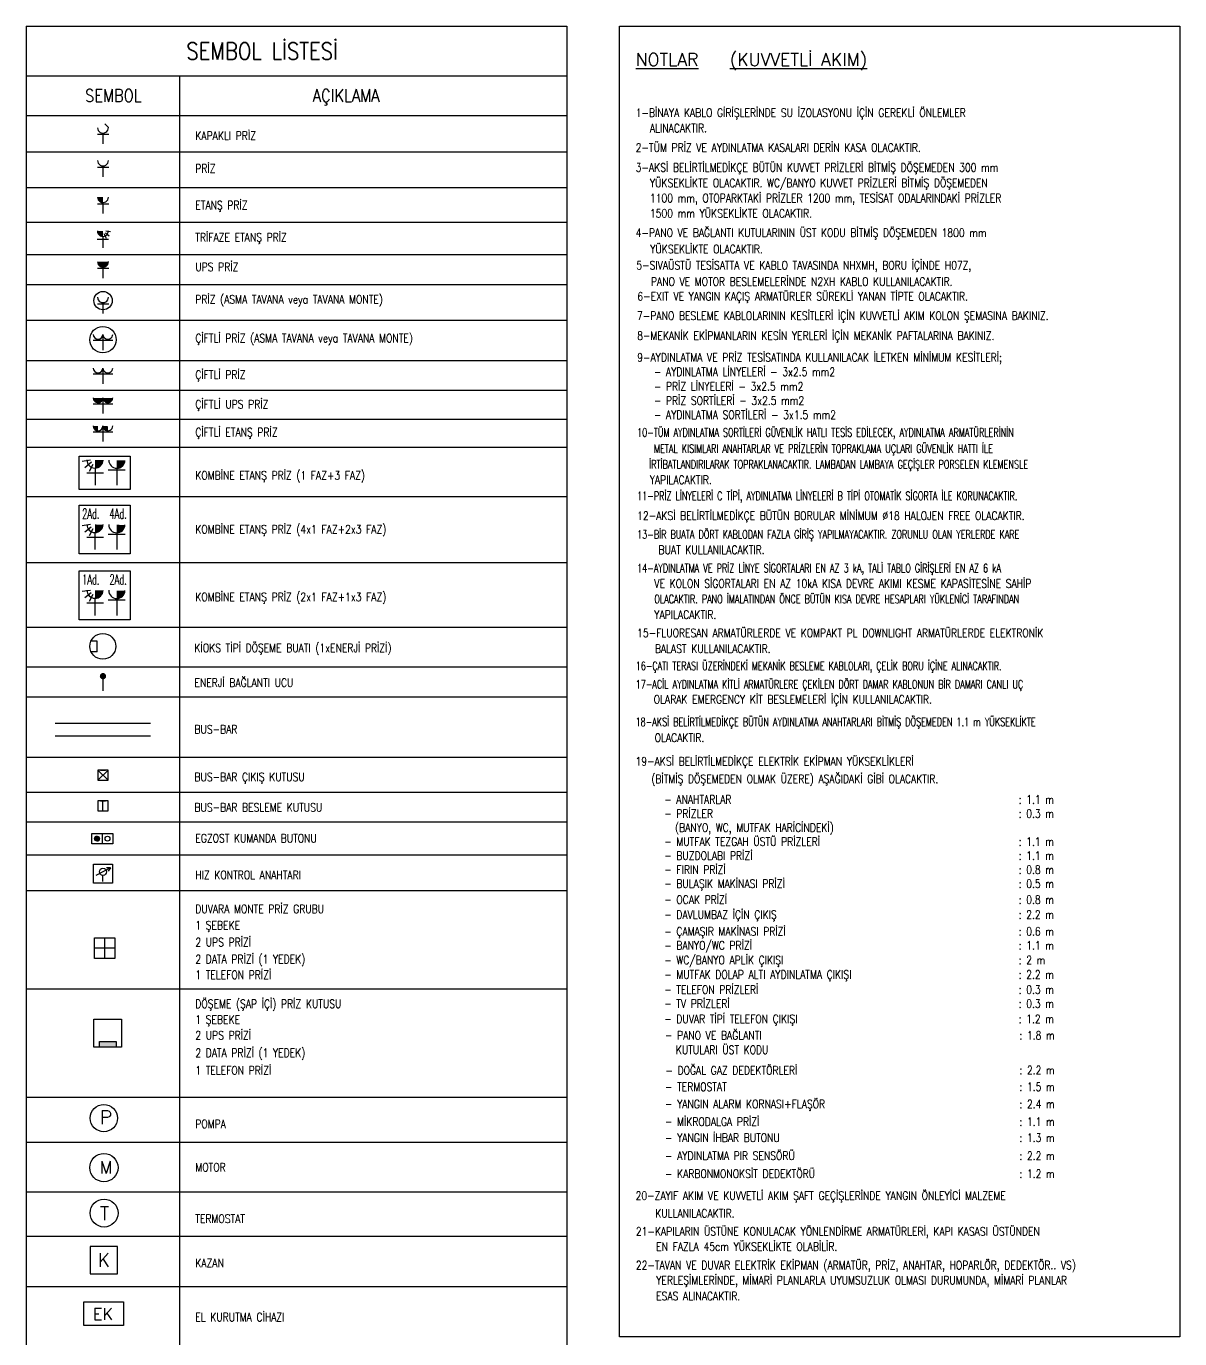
# Model space of a CAD drawing. Extents: x -1439 to 23780, y -1362 to 4476.
# Drawn here: x -1439 to -68, y 2535 to 4093 of the extents above; entities that cross this region are included whole.
import ezdxf
from ezdxf.enums import TextEntityAlignment as Align

# ---------------------------------------------------------------- set-up
doc = ezdxf.new("R2010")
doc.units = 0
doc.header["$MEASUREMENT"] = 0
for name, color, linetype, lineweight in [('E-BUSBAR', 7, 'Continuous', 30), ('E-DATA BAGLATI UCU', 7, 'Continuous', 30), ('E-DUVARA MONTE PRİZ KUTUSU', 7, 'Continuous', 30), ('E-DÖŞEME (ŞAP İÇİ) PRİZ KUTUSU', 7, 'Continuous', 30), ('E-EL KURUTMA CİHAZI', 7, 'Continuous', 30), ('E-ETANŞ PRİZ', 7, 'Continuous', 30), ('E-KABLO', 7, 'Continuous', 30), ('E-KAPAKLI PRİZ', 7, 'Continuous', 30), ('E-KAZAN', 7, 'Continuous', 30), ('E-KOMBİNE ETANŞ PRİZ (1 FAZ+3 FAZ)', 7, 'Continuous', 30), ('E-KOMBİNE ETANŞ PRİZ (1x1 FAZ+2x3 FAZ)', 7, 'Continuous', 30), ('E-KOMBİNE ETANŞ PRİZ (2x1 FAZ+4x3 FAZ)', 7, 'Continuous', 30), ('E-KUVVET', 7, 'Continuous', 30), ('E-MEKANIK', 3, 'Continuous', 30), ('E-MOTOR', 7, 'Continuous', 30), ('E-POMPA', 7, 'Continuous', 30), ('E-PRİZ', 7, 'Continuous', 30), ('E-PRİZ (ASMA TAVANA MONTE)', 7, 'Continuous', 30), ('E-TERMOSTAT', 7, 'Continuous', 30), ('E-TRİFAZE ETANŞ PRİZ', 7, 'Continuous', 30), ('E-UPS PRİZ', 7, 'Continuous', 30), ('E-YAZI', 7, 'Continuous', 30), ('E-ÇİFTLİ ETANŞ PRİZ', 7, 'Continuous', 30), ('E-ÇİFTLİ PRİZ', 7, 'Continuous', 30), ('E-ÇİFTLİ PRİZ (ASMA TAVANA MONTE)', 7, 'Continuous', 30), ('E-ÇİFTLİ UPS PRİZ', 7, 'Continuous', 30)]:
    doc.layers.add(name, color=color, linetype=linetype, lineweight=lineweight)
doc.styles.add('E-YAZI', font='txttw.shx')
doc.styles.add('ILGAZ', font='txttw.shx')

# ---------------------------------------------------------------- blocks, each defined once
blk = doc.blocks.new('10_DÖŞEME (ŞAP İÇİ) PRİZ KUTUSU')
at = {"layer": 'E-DÖŞEME (ŞAP İÇİ) PRİZ KUTUSU'}
blk.add_hatch(color=5, dxfattribs=at).paths.add_polyline_path([(0.73, 0.22), (0.73, 0.71), (-0.73, 0.71), (-0.73, 0.22)])
at = {"layer": 'E-DÖŞEME (ŞAP İÇİ) PRİZ KUTUSU', "color": 5}
for points in [[(1.22, 2.66), (1.22, 0.22), (-1.22, 0.22), (-1.22, 2.66)], [(0.73, 0.71), (0.73, 0.22), (-0.73, 0.22), (-0.73, 0.71)]]:
    blk.add_lwpolyline(points, close=True, dxfattribs=at)
blk = doc.blocks.new('10_DUVARA MONTE PRİZ KUTUSU')
at = {"layer": 'E-DUVARA MONTE PRİZ KUTUSU', "color": 4}
for p, q in [((24.5, 0), (-24.5, 0)), ((0, 24.5), (0, -24.5))]:
    blk.add_line(p, q, dxfattribs=at)
blk.add_lwpolyline([(-24.5, -24.5), (24.5, -24.5), (24.5, 24.5), (-24.5, 24.5)], close=True, dxfattribs=at)
blk = doc.blocks.new('KİOKS TİPİ ÇİNKÖ DÖKÜM BUAT ÇAP 130 150 mm')
at = {"layer": 'E-KUVVET', "color": 6}
for p, q in [((-8.9, 8), (-18.3, 8)), ((-8.9, -8.3), (-8.9, 8)), ((-8.9, -8.3), (-18.2, -8.3))]:
    blk.add_line(p, q, dxfattribs=at)
blk.add_circle((0, 0), 20, dxfattribs=at)
blk = doc.blocks.new('100_KAPAKLI PRİZ')
at = {"layer": 'E-KAPAKLI PRİZ', "color": 4}
for p, q in [((1.22, 3.6), (0.38, 4.44)), ((-1.22, 2.14), (1.28, 2.14)), ((0, 2.4), (0, 0))]:
    blk.add_line(p, q, dxfattribs=at)
blk.add_arc((0, 3.6), 1.2, 180.7551, 0.7551, dxfattribs=at)
blk = doc.blocks.new('100_PRİZ')
at = {"layer": 'E-PRİZ', "color": 4}
for p, q in [((-1.22, 2.14), (1.28, 2.14)), ((0, 2.4), (0, 0))]:
    blk.add_line(p, q, dxfattribs=at)
blk.add_arc((0, 3.6), 1.2, 180.7551, 0.7551, dxfattribs=at)
blk = doc.blocks.new('100_ETANŞ PRİZ')
at = {"layer": 'E-ETANŞ PRİZ', "color": 4}
for p, q in [((-1.22, 2.14), (1.28, 2.14)), ((0, 2.4), (0, 0))]:
    blk.add_line(p, q, dxfattribs=at)
at = {"layer": 'E-ETANŞ PRİZ', "color": 4, "const_width": 1.2}
blk.add_lwpolyline([(0.01, 3, -0.414214), (-0.6, 3.59)], format="xyb", dxfattribs=at)
at = {"layer": 'E-ETANŞ PRİZ', "color": 4}
blk.add_arc((0, 3.6), 1.2, 180.7551, 0.7551, dxfattribs=at)
blk = doc.blocks.new('100_TRİFAZE ETANŞ PRİZ')
at = {"layer": 'E-TRİFAZE ETANŞ PRİZ', "color": 3}
for p, q in [((0.21, 3.17), (0.72, 2.16)), ((0.54, 3.34), (1.39, 2.67)), ((0.64, 3.76), (1.7, 3.6))]:
    blk.add_line(p, q, dxfattribs=at)
at = {"layer": 'E-TRİFAZE ETANŞ PRİZ', "color": 4}
for p, q in [((1.22, 1.86), (-1.29, 1.86)), ((0, 2.54), (0, 0))]:
    blk.add_line(p, q, dxfattribs=at)
at = {"layer": 'E-TRİFAZE ETANŞ PRİZ', "color": 4, "const_width": 1.2}
blk.add_lwpolyline([(0, 3.14, -0.414214), (-0.61, 3.73)], format="xyb", dxfattribs=at)
at = {"layer": 'E-TRİFAZE ETANŞ PRİZ', "color": 4}
blk.add_arc((-0.01, 3.74), 1.2, 180.7551, 0.7551, dxfattribs=at)
blk = doc.blocks.new('100_UPS PRİZ')
at = {"layer": 'E-UPS PRİZ', "color": 4}
for p, q in [((-1.22, 2.14), (1.28, 2.14)), ((0, 2.4), (0, 0))]:
    blk.add_line(p, q, dxfattribs=at)
at = {"layer": 'E-UPS PRİZ', "color": 4, "const_width": 1.2}
blk.add_lwpolyline([(-0.6, 3.58, 0.97398), (0.6, 3.58, 0.97398)], format="xyb", dxfattribs=at)
at = {"layer": 'E-UPS PRİZ', "color": 4}
blk.add_arc((0, 3.6), 1.2, 180.7551, 0.7551, dxfattribs=at)
blk = doc.blocks.new('100_PRİZ (ASMA TAVANA MONTE)')
at = {"layer": 'E-PRİZ (ASMA TAVANA MONTE)', "color": 4}
for p, q in [((-1.22, 2.14), (1.28, 2.14)), ((0, 2.4), (0, 0))]:
    blk.add_line(p, q, dxfattribs=at)
at = {"layer": 'E-PRİZ (ASMA TAVANA MONTE)', "color": 3}
blk.add_circle((0.02, 2.85), 2.01, dxfattribs=at)
at = {"layer": 'E-PRİZ (ASMA TAVANA MONTE)', "color": 4}
blk.add_arc((0, 3.6), 1.2, 180.7551, 0.7551, dxfattribs=at)
blk = doc.blocks.new('100_ÇİFTLİ PRİZ')
at = {"layer": 'E-ÇİFTLİ PRİZ', "color": 4}
for p, q in [((0, 3.86), (0, 0)), ((-2.4, 2.43), (2.4, 2.43))]:
    blk.add_line(p, q, dxfattribs=at)
for centre, start, end in [((-1.2, 3.87), 179.6083, 359.6083), ((1.2, 3.87), 180.3917, 0.3917)]:
    blk.add_arc(centre, 1.2, start, end, dxfattribs=at)
blk = doc.blocks.new('100_ÇİFTLİ UPS PRİZ')
at = {"layer": 'E-ÇİFTLİ UPS PRİZ', "color": 4}
for p, q in [((0, 3.86), (0, 0)), ((-2.4, 2.43), (2.4, 2.43))]:
    blk.add_line(p, q, dxfattribs=at)
at = {"layer": 'E-ÇİFTLİ UPS PRİZ', "color": 4, "const_width": 1.2}
for points in [[(-1.8, 3.85, 0.97398), (-0.6, 3.85, 0.97398)], [(0.6, 3.85, 0.97398), (1.8, 3.85, 0.97398)]]:
    blk.add_lwpolyline(points, format="xyb", dxfattribs=at)
at = {"layer": 'E-ÇİFTLİ UPS PRİZ', "color": 4}
for centre, start, end in [((-1.2, 3.87), 179.6083, 359.6083), ((1.2, 3.87), 180.3917, 0.3917)]:
    blk.add_arc(centre, 1.2, start, end, dxfattribs=at)
blk = doc.blocks.new('100_ÇİFTLİ ETANŞ PRİZ 1')
at = {"layer": 'E-ÇİFTLİ ETANŞ PRİZ', "color": 4}
for p, q in [((0, 3.86), (0, 0)), ((-2.4, 2.43), (2.4, 2.43))]:
    blk.add_line(p, q, dxfattribs=at)
at = {"layer": 'E-ÇİFTLİ ETANŞ PRİZ', "color": 4, "const_width": 1.2}
for points in [[(-1.8, 3.85, 0.406513), (-1.2, 3.27, 0.406513)], [(0.6, 3.85, 0.410502), (1.21, 3.27, 0.410502)]]:
    blk.add_lwpolyline(points, format="xyb", dxfattribs=at)
at = {"layer": 'E-ÇİFTLİ ETANŞ PRİZ', "color": 4}
for centre, start, end in [((-1.2, 3.87), 179.6083, 359.6083), ((1.2, 3.87), 180.3917, 0.3917)]:
    blk.add_arc(centre, 1.2, start, end, dxfattribs=at)
blk = doc.blocks.new('100_KOMBİNE ETANŞ PRİZ (1 FAZ+3 FAZ)')
at = {"layer": 'E-KOMBİNE ETANŞ PRİZ (1 FAZ+3 FAZ)', "color": 3}
for p, q in [((-2.09, 4.35), (-3.35, 4.16)), ((-1.92, 4.04), (-2.95, 3.24)), ((-1.75, 3.72), (-2.28, 2.68))]:
    blk.add_line(p, q, dxfattribs=at)
at = {"layer": 'E-KOMBİNE ETANŞ PRİZ (1 FAZ+3 FAZ)', "color": 4}
for p, q in [((-2.64, 2.5), (-0.14, 2.5)), ((-1.42, 3.18), (-1.42, 0.64)), ((3.04, 2.88), (0.54, 2.88)), ((1.81, 3.15), (1.81, 0.64))]:
    blk.add_line(p, q, dxfattribs=at)
at = {"layer": 'E-KOMBİNE ETANŞ PRİZ (1 FAZ+3 FAZ)', "color": 3}
blk.add_lwpolyline([(-3.78, 4.93), (3.78, 4.93), (3.78, 0), (-3.78, 0)], close=True, dxfattribs=at)
at = {"layer": 'E-KOMBİNE ETANŞ PRİZ (1 FAZ+3 FAZ)', "color": 4, "const_width": 1.2}
for points in [[(-1.43, 3.78, 0.414214), (-0.82, 4.37)], [(1.81, 3.73, 0.414214), (2.42, 4.32)]]:
    blk.add_lwpolyline(points, format="xyb", dxfattribs=at)
at = {"layer": 'E-KOMBİNE ETANŞ PRİZ (1 FAZ+3 FAZ)', "color": 4}
for centre in [(-1.42, 4.38), (1.82, 4.35)]:
    blk.add_arc(centre, 1.2, 179.2449, 359.2449, dxfattribs=at)
blk = doc.blocks.new('100_POMPA')
at = {"layer": 'E-POMPA', "color": 4}
blk.add_circle((0, 0), 1.8, dxfattribs=at)
at = {"layer": 'E-POMPA', "color": 3, "style": 'E-YAZI'}
blk.add_text('P', height=1.8, dxfattribs=at).set_placement((-0.53, -0.8))
blk = doc.blocks.new('100_MOTOR')
at = {"layer": 'E-MOTOR', "color": 4}
blk.add_circle((0, 0), 1.87, dxfattribs=at)
at = {"layer": 'E-MOTOR', "color": 3, "linetype": 'Continuous', "style": 'ILGAZ'}
blk.add_text('M', height=1.62, dxfattribs=at).set_placement((-0.55, -0.78))
blk = doc.blocks.new('100_TERMOSTAT')
at = {"layer": 'E-TERMOSTAT', "color": 4, "linetype": 'Continuous'}
blk.add_circle((0, 0), 1.84, dxfattribs=at)
at = {"layer": 'E-TERMOSTAT', "color": 3, "linetype": 'Continuous', "style": 'E-YAZI'}
blk.add_text('T', height=1.8, dxfattribs=at).set_placement((-0.57, -0.95))
blk = doc.blocks.new('100_KAZAN')
at = {"layer": 'E-KAZAN', "color": 4}
blk.add_lwpolyline([(-1.8, 1.8), (-1.8, -1.8), (1.8, -1.8), (1.8, 1.8)], close=True, dxfattribs=at)
at = {"layer": 'E-KAZAN', "color": 3, "style": 'E-YAZI'}
blk.add_text('K', height=1.8, dxfattribs=at).set_placement((0, 0), align=Align.MIDDLE_CENTER)
blk = doc.blocks.new('100_EL KURUTMA CİHAZI')
at = {"layer": 'E-EL KURUTMA CİHAZI', "color": 4}
for p, q in [((-2.35, 2.83), (2.35, 2.83)), ((-2.35, 0), (-2.35, 2.83)), ((2.35, 2.83), (2.35, 0)), ((2.35, 0), (-2.35, 0))]:
    blk.add_line(p, q, dxfattribs=at)
at = {"layer": 'E-EL KURUTMA CİHAZI', "color": 3, "style": 'E-YAZI'}
blk.add_text('EK', height=1.4, dxfattribs=at).set_placement((-1.28, 0.68))
blk = doc.blocks.new('E-KOMBİNE ETANŞ PRİZ (2x1 FAZ+4x3 FAZ)')
at = {"layer": 'E-KOMBİNE ETANŞ PRİZ (2x1 FAZ+4x3 FAZ)', "color": 3}
for p, q in [((-33.8, 69.6), (-53.6, 66.6)), ((-31.9, 63.7), (-47.2, 51.8)), ((-27.7, 60), (-36.5, 42.9))]:
    blk.add_line(p, q, dxfattribs=at)
at = {"layer": 'E-KOMBİNE ETANŞ PRİZ (2x1 FAZ+4x3 FAZ)', "color": 4}
for p, q in [((-42.2, 39.9), (-2.2, 39.9)), ((-22.8, 50.8), (-22.8, 10.2)), ((48.6, 46.1), (8.6, 46.1)), ((28.9, 50.3), (28.9, 10.2))]:
    blk.add_line(p, q, dxfattribs=at)
at = {"layer": 'E-KOMBİNE ETANŞ PRİZ (2x1 FAZ+4x3 FAZ)', "color": 3}
blk.add_lwpolyline([(-60.6, 116.2), (60.6, 116.2), (60.6, 0), (-60.6, 0)], close=True, dxfattribs=at)
at = {"layer": 'E-KOMBİNE ETANŞ PRİZ (2x1 FAZ+4x3 FAZ)', "color": 4, "const_width": 19.2}
for points in [[(-22.8, 60.4, 0.414214), (-13.1, 69.9)], [(28.9, 59.7, 0.414214), (38.7, 69.1)]]:
    blk.add_lwpolyline(points, format="xyb", dxfattribs=at)
at = {"layer": 'E-KOMBİNE ETANŞ PRİZ (2x1 FAZ+4x3 FAZ)', "color": 4}
for centre in [(-22.7, 70), (29.1, 69.5)]:
    blk.add_arc(centre, 19.2, 179.2449, 359.2449, dxfattribs=at)
at = {"layer": 'E-KOMBİNE ETANŞ PRİZ (2x1 FAZ+4x3 FAZ)', "color": 1, "style": 'E-YAZI', "width": 0.6}
for s, p in [('2Ad.', (-53.3, 83.6)), ('4Ad.', (11.6, 83.6))]:
    blk.add_text(s, height=24, dxfattribs=at).set_placement(p)
blk = doc.blocks.new('E-KOMBİNE ETANŞ PRİZ (1x1 FAZ+2x3 FAZ)')
at = {"layer": 'E-KOMBİNE ETANŞ PRİZ (1x1 FAZ+2x3 FAZ)', "color": 3}
for p, q in [((-33.8, 69.6), (-53.6, 66.6)), ((-31.9, 63.7), (-47.2, 51.8)), ((-27.7, 60), (-36.5, 42.9))]:
    blk.add_line(p, q, dxfattribs=at)
at = {"layer": 'E-KOMBİNE ETANŞ PRİZ (1x1 FAZ+2x3 FAZ)', "color": 4}
for p, q in [((-42.2, 39.9), (-2.2, 39.9)), ((-22.8, 50.8), (-22.8, 10.2)), ((48.6, 46.1), (8.6, 46.1)), ((28.9, 50.3), (28.9, 10.2))]:
    blk.add_line(p, q, dxfattribs=at)
at = {"layer": 'E-KOMBİNE ETANŞ PRİZ (1x1 FAZ+2x3 FAZ)', "color": 3}
blk.add_lwpolyline([(-60.6, 116.2), (60.6, 116.2), (60.6, 0), (-60.6, 0)], close=True, dxfattribs=at)
at = {"layer": 'E-KOMBİNE ETANŞ PRİZ (1x1 FAZ+2x3 FAZ)', "color": 4, "const_width": 19.2}
for points in [[(-22.8, 60.4, 0.414214), (-13.1, 69.9)], [(28.9, 59.7, 0.414214), (38.7, 69.1)]]:
    blk.add_lwpolyline(points, format="xyb", dxfattribs=at)
at = {"layer": 'E-KOMBİNE ETANŞ PRİZ (1x1 FAZ+2x3 FAZ)', "color": 4}
for centre in [(-22.7, 70), (29.1, 69.5)]:
    blk.add_arc(centre, 19.2, 179.2449, 359.2449, dxfattribs=at)
at = {"layer": 'E-KOMBİNE ETANŞ PRİZ (1x1 FAZ+2x3 FAZ)', "color": 1, "style": 'E-YAZI', "width": 0.6}
for s, p in [('1Ad.', (-53.3, 83.6)), ('2Ad.', (11.6, 83.6))]:
    blk.add_text(s, height=24, dxfattribs=at).set_placement(p)
blk = doc.blocks.new('ÇİFTLİ PRİZ (ASMA TAVANA MONTE)')
at = {"layer": 'E-ÇİFTLİ PRİZ (ASMA TAVANA MONTE)', "color": 4}
for p, q in [((0, 73.2), (0, 11.4)), ((-38.4, 50.2), (38.4, 50.2))]:
    blk.add_line(p, q, dxfattribs=at)
at = {"layer": 'E-ÇİFTLİ PRİZ (ASMA TAVANA MONTE)', "color": 3}
blk.add_circle((0, 52.4), 52.4, dxfattribs=at)
at = {"layer": 'E-ÇİFTLİ PRİZ (ASMA TAVANA MONTE)', "color": 4}
for centre, start, end in [((-19.2, 73.4), 179.6083, 359.6083), ((19.2, 73.4), 180.3917, 0.3917)]:
    blk.add_arc(centre, 19.2, start, end, dxfattribs=at)
blk = doc.blocks.new('BESLEME KUTUSU')
at = {"layer": 'E-BUSBAR', "color": 5}
blk.add_line((-7.5, 30), (7.5, 30), dxfattribs=at)
blk.add_line((-7.5, 30), (7.5, 30), dxfattribs=at)
at = {"layer": 'E-BUSBAR'}
blk.add_line((0, 0), (0, 30), dxfattribs=at)
at = {"layer": 'E-BUSBAR', "color": 5}
blk.add_lwpolyline([(-15, 0), (15, 0), (15, 30), (-15, 30)], close=True, dxfattribs=at)
blk = doc.blocks.new('BUTON')
at = {"layer": 'E-KABLO'}
h = blk.add_hatch(dxfattribs=at)
h.set_pattern_fill('ANSI31', color=3, scale=0.72)
h.set_pattern_definition([(45, (-42140.02699, -1158.77338), (-0.0636396103, 0.0636396103), [])])
edge = h.paths.add_edge_path()
edge.add_arc((-15.5, 19.5), 7.2, 0, 360)
at = {"layer": 'E-KABLO', "color": 4}
blk.add_line((0, 35.1), (0, 3.9), dxfattribs=at)
blk.add_lwpolyline([(-30.9, 3.9), (-30.9, 35.1), (30.9, 35.1), (30.9, 3.9)], close=True, dxfattribs=at)
at = {"layer": 'E-KABLO', "color": 3}
for centre in [(-15.5, 19.5), (15.5, 19.5)]:
    blk.add_circle(centre, 7.2, dxfattribs=at)
blk = doc.blocks.new('BUSBAR ÇIKIŞ')
at = {"layer": 'E-BUSBAR'}
for p, q in [((-15, 30), (15, 0)), ((-15, 0), (15, 30))]:
    blk.add_line(p, q, dxfattribs=at)
at = {"layer": 'E-BUSBAR', "color": 5}
blk.add_line((-7.5, 30), (7.5, 30), dxfattribs=at)
blk.add_line((-7.5, 30), (7.5, 30), dxfattribs=at)
blk.add_lwpolyline([(-15, 0), (15, 0), (15, 30), (-15, 30)], close=True, dxfattribs=at)
blk = doc.blocks.new('HIZ AYAR ANAHTARI')
at = {"layer": 'E-MEKANIK', "color": 7}
for p, q in [((-28, 56), (28, 56)), ((-28, 0), (-28, 56)), ((28, 56), (28, 0)), ((28, 0), (-28, 0))]:
    blk.add_line(p, q, dxfattribs=at)
at = {"layer": 'E-MEKANIK', "color": 4}
for p, q in [((22.2, 45.5), (-20.8, 22.8)), ((22.2, 45.5), (10.1, 45.9)), ((22.2, 45.5), (15.7, 35.3)), ((0, 4.9), (0, 23.2))]:
    blk.add_line(p, q, dxfattribs=at)
blk.add_circle((0, 33.8), 10.6, dxfattribs=at)

msp = doc.modelspace()

# ---------------------------------------------------------------- linework, layer by layer
at = {"layer": 'E-BUSBAR', "color": 3}
for p, q in [((-1290.7, 3265.38), (-1404.22, 3265.38)), ((-1290.7, 3265.38), (-1404.22, 3265.38)), ((-1290.7, 3250.38), (-1404.22, 3250.38)), ((-1290.7, 3250.38), (-1404.22, 3250.38))]:
    msp.add_line(p, q, dxfattribs=at)
at = {"layer": 'E-DATA BAGLATI UCU', "color": 4}
msp.add_line((-1347.35, 3321.52), (-1347.35, 3304.25), dxfattribs=at)
at = {"layer": 'E-DATA BAGLATI UCU', "color": 4, "const_width": 3.75}
msp.add_lwpolyline([(-1349.22, 3321.52, -1), (-1345.47, 3321.52, -1)], format="xyb", close=True, dxfattribs=at)
at = {"layer": 'E-KABLO'}
msp.add_lwpolyline([(-733.62, 4093.44), (-67.89, 4093.44), (-67.89, 2536.85), (-733.62, 2536.85)], close=True, dxfattribs=at)
at = {"layer": 'E-YAZI', "color": 4}
for p, q in [((-1438.53, 4093.44), (-1438.53, 1452.72)), ((-1438.53, 4093.44), (-796.2, 4093.44)), ((-796.2, 4093.44), (-796.2, 1452.72)), ((-1438.53, 4034.53), (-796.2, 4034.53)), ((-1438.53, 3987.47), (-796.2, 3987.47))]:
    msp.add_line(p, q, dxfattribs=at)
at = {"layer": 'E-YAZI', "color": 7}
for p, q in [((-1256.27, 4034.36), (-1256.27, 1452.72)), ((-1438.53, 3944.31), (-796.2, 3944.31)), ((-1438.53, 3901.91), (-796.2, 3901.91)), ((-1438.53, 3860.66), (-796.2, 3860.66)), ((-796.2, 3822.09), (-1438.53, 3822.09)), ((-796.2, 3786.23), (-1438.53, 3786.23)), ((-1438.53, 3744.43), (-796.2, 3744.43)), ((-1438.53, 3696.35), (-796.2, 3696.35)), ((-796.2, 3660.76), (-1438.53, 3660.76)), ((-796.2, 3626.39), (-1438.53, 3626.39)), ((-796.2, 3593.16), (-1438.53, 3593.16)), ((-796.2, 3534.6), (-1438.53, 3534.6)), ((-796.2, 3456.2), (-1438.53, 3456.2)), ((-796.2, 3379.25), (-1438.53, 3379.25)), ((-796.2, 3379.25), (-1438.53, 3379.25)), ((-796.2, 3332.28), (-1438.53, 3332.28)), ((-796.2, 3296.6), (-1438.53, 3296.6)), ((-796.2, 3296.6), (-1438.53, 3296.6)), ((-796.2, 3225.1), (-1438.53, 3225.1)), ((-796.2, 3183.35), (-1438.53, 3183.35)), ((-796.2, 3148.01), (-1438.53, 3148.01)), ((-796.2, 3109.01), (-1438.53, 3109.01)), ((-796.2, 3066.42), (-1438.53, 3066.42)), ((-796.2, 2949.81), (-1438.53, 2949.81)), ((-796.2, 2821.06), (-1438.53, 2821.06)), ((-796.2, 2767.58), (-1438.53, 2767.58)), ((-796.2, 2708.72), (-1438.53, 2708.72)), ((-796.2, 2656.02), (-1438.53, 2656.02)), ((-1438.53, 2596.48), (-796.2, 2596.48))]:
    msp.add_line(p, q, dxfattribs=at)

# ---------------------------------------------------------------- block references
at = {"layer": 'E-BUSBAR', "color": 1, "xscale": 0.4, "yscale": 0.4, "zscale": 0.4}
msp.add_blockref('BESLEME KUTUSU', (-1347.35, 3161.47), dxfattribs=at)
at = {"layer": 'E-DUVARA MONTE PRİZ KUTUSU', "color": 3, "xscale": -0.5, "yscale": 0.5, "zscale": 0.5, "rotation": 180}
msp.add_blockref('10_DUVARA MONTE PRİZ KUTUSU', (-1345.33, 2998.55), dxfattribs=at)
at = {"layer": 'E-DÖŞEME (ŞAP İÇİ) PRİZ KUTUSU', "xscale": 13.48039215686274, "yscale": 13.48039215686274, "zscale": 13.48039215686274}
msp.add_blockref('10_DÖŞEME (ŞAP İÇİ) PRİZ KUTUSU', (-1341.63, 2878.11), dxfattribs=at)
at = {"layer": 'E-EL KURUTMA CİHAZI', "xscale": 10, "yscale": 10, "zscale": 10}
msp.add_blockref('100_EL KURUTMA CİHAZI', (-1346.63, 2550.17), dxfattribs=at)
at = {"layer": 'E-ETANŞ PRİZ', "xscale": 5.399999999999999, "yscale": 5.399999999999999, "zscale": 5.399999999999999}
msp.add_blockref('100_ETANŞ PRİZ', (-1347.35, 3871.11), dxfattribs=at)
at = {"layer": 'E-KABLO', "color": 6, "xscale": 0.4, "yscale": 0.4, "zscale": 0.4}
for name, p in [('BUSBAR ÇIKIŞ', (-1347.35, 3197.83)), ('BUTON', (-1348.18, 3120.75)), ('HIZ AYAR ANAHTARI', (-1347.35, 3075.7))]:
    msp.add_blockref(name, p, dxfattribs=at)
at = {"layer": 'E-KAPAKLI PRİZ', "xscale": 5.399999999999999, "yscale": 5.399999999999999, "zscale": 5.399999999999999}
msp.add_blockref('100_KAPAKLI PRİZ', (-1347.35, 3953.61), dxfattribs=at)
at = {"layer": 'E-KAZAN', "xscale": 9, "yscale": 9, "zscale": 9}
msp.add_blockref('100_KAZAN', (-1346.27, 2628.06), dxfattribs=at)
at = {"layer": 'E-KOMBİNE ETANŞ PRİZ (1 FAZ+3 FAZ)', "xscale": 8, "yscale": 8, "zscale": 8}
msp.add_blockref('100_KOMBİNE ETANŞ PRİZ (1 FAZ+3 FAZ)', (-1345.46, 3543.2), dxfattribs=at)
at = {"layer": 'E-KOMBİNE ETANŞ PRİZ (1x1 FAZ+2x3 FAZ)', "color": 3, "xscale": 0.5, "yscale": 0.5, "zscale": 0.5}
msp.add_blockref('E-KOMBİNE ETANŞ PRİZ (1x1 FAZ+2x3 FAZ)', (-1345.46, 3388.6), dxfattribs=at)
at = {"layer": 'E-KOMBİNE ETANŞ PRİZ (2x1 FAZ+4x3 FAZ)', "color": 3, "xscale": 0.5, "yscale": 0.5, "zscale": 0.5}
msp.add_blockref('E-KOMBİNE ETANŞ PRİZ (2x1 FAZ+4x3 FAZ)', (-1345.46, 3466.68), dxfattribs=at)
at = {"layer": 'E-KUVVET', "xscale": 0.7650000000000001, "yscale": 0.7650000000000001, "zscale": 0.7650000000000001}
msp.add_blockref('KİOKS TİPİ ÇİNKÖ DÖKÜM BUAT ÇAP 130 150 mm', (-1347.52, 3356.95), dxfattribs=at)
at = {"layer": 'E-MOTOR', "xscale": 9, "yscale": 9, "zscale": 9}
for name, p in [('100_MOTOR', (-1346.27, 2737.85)), ('100_TERMOSTAT', (-1346, 2683.83))]:
    msp.add_blockref(name, p, dxfattribs=at)
at = {"layer": 'E-POMPA', "xscale": 9, "yscale": 9, "zscale": 9}
msp.add_blockref('100_POMPA', (-1346.27, 2796.71), dxfattribs=at)
at = {"layer": 'E-PRİZ', "xscale": 5.399999999999999, "yscale": 5.399999999999999, "zscale": 5.399999999999999}
msp.add_blockref('100_PRİZ', (-1347.35, 3914.64), dxfattribs=at)
at = {"layer": 'E-PRİZ (ASMA TAVANA MONTE)', "xscale": 5.399999999999999, "yscale": 5.399999999999999, "zscale": 5.399999999999999}
msp.add_blockref('100_PRİZ (ASMA TAVANA MONTE)', (-1347.35, 3752.18), dxfattribs=at)
at = {"layer": 'E-TRİFAZE ETANŞ PRİZ', "xscale": 5.399999999999999, "yscale": 5.399999999999999, "zscale": 5.399999999999999}
msp.add_blockref('100_TRİFAZE ETANŞ PRİZ', (-1347.4, 3830.16), dxfattribs=at)
at = {"layer": 'E-UPS PRİZ', "xscale": 5.399999999999999, "yscale": 5.399999999999999, "zscale": 5.399999999999999}
msp.add_blockref('100_UPS PRİZ', (-1347.35, 3794.38), dxfattribs=at)
at = {"layer": 'E-ÇİFTLİ ETANŞ PRİZ', "xscale": 4.799999999999999, "yscale": 4.799999999999999, "zscale": 4.799999999999999}
msp.add_blockref('100_ÇİFTLİ ETANŞ PRİZ 1', (-1347.35, 3600.15), dxfattribs=at)
at = {"layer": 'E-ÇİFTLİ PRİZ', "xscale": 4.799999999999999, "yscale": 4.799999999999999, "zscale": 4.799999999999999}
msp.add_blockref('100_ÇİFTLİ PRİZ', (-1347.35, 3668.91), dxfattribs=at)
at = {"layer": 'E-ÇİFTLİ PRİZ (ASMA TAVANA MONTE)', "color": 3, "xscale": 0.3, "yscale": 0.3, "zscale": 0.3}
msp.add_blockref('ÇİFTLİ PRİZ (ASMA TAVANA MONTE)', (-1347.35, 3705.45), dxfattribs=at)
at = {"layer": 'E-ÇİFTLİ UPS PRİZ', "xscale": 4.799999999999999, "yscale": 4.799999999999999, "zscale": 4.799999999999999}
msp.add_blockref('100_ÇİFTLİ UPS PRİZ', (-1347.35, 3633.49), dxfattribs=at)

# ---------------------------------------------------------------- texts
at = {"layer": 'E-YAZI', "color": 4, "style": 'E-YAZI', "width": 0.85}
for s, height, p in [('SEMBOL LİSTESİ', 20, (-1158.27, 4063.98)), ('SEMBOL', 15, (-1335.06, 4011.14)), ('AÇIKLAMA', 15, (-1058.44, 4011.14))]:
    msp.add_text(s, height=height, dxfattribs=at).set_placement(p, align=Align.MIDDLE_CENTER)
at = {"layer": 'E-YAZI', "color": 4, "style": 'E-YAZI'}
for s, p in [('%%uNOTLAR', (-714.35, 4046.38, 0)), ('%%U(KUVVETLİ AKIM)', (-602.7, 4046.38, 0))]:
    msp.add_text(s, height=15, dxfattribs=at).set_placement(p)
at = {"layer": 'E-YAZI', "color": 3, "style": 'E-YAZI'}
for s, width, p in [('1-BİNAYA KABLO GİRİŞLERİNDE SU İZOLASYONU İÇİN GEREKLİ ÖNLEMLER', 0.8, (-714.35, 3985.7, 0)), ('ALINACAKTIR.', 0.8, (-697.46, 3967.39, 0)), ('KAPAKLI PRİZ', 0.8, (-1237.6, 3958.46)), ('2-TÜM PRİZ VE AYDINLATMA KASALARI DERİN KASA OLACAKTIR.', 0.8, (-714.35, 3944.35, 0)), ('PRİZ', 0.8, (-1237.6, 3919.49)), ('3-AKSİ BELİRTİLMEDİKÇE BÜTÜN KUVVET PRİZLERİ BİTMİŞ DÖŞEMEDEN 300 mm', 0.8, (-714.35, 3920.7, 0)), ('YÜKSEKLİKTE OLACAKTIR. WC/BANYO KUVVET PRİZLERİ BİTMİŞ DÖŞEMEDEN', 0.8, (-697.46, 3902.38, 0)), ('ETANŞ PRİZ', 0.8, (-1237.6, 3875.95)), ('1100 mm, OTOPARKTAKİ PRİZLER 1200 mm, TESİSAT ODALARINDAKİ PRİZLER', 0.8, (-697.46, 3884.29, 0)), ('1500 mm YÜKSEKLİKTE OLACAKTIR.', 0.8, (-697.46, 3866.2, 0)), ('4-PANO VE BAĞLANTI KUTULARININ ÜST KODU BİTMİŞ DÖŞEMEDEN 1800 mm', 0.8, (-714.35, 3843.16, 0)), ('TRİFAZE ETANŞ PRİZ', 0.8, (-1237.6, 3837.77)), ('YÜKSEKLİKTE OLACAKTIR.', 0.8, (-697.06, 3823.77, 0)), ('UPS PRİZ', 0.8, (-1237.6, 3802.6)), ('5-SIVAÜSTÜ TESİSATTA VE KABLO TAVASINDA NHXMH, BORU İÇİNDE H07Z,', 0.8, (-713.55, 3804.61, 0)), ('PANO VE MOTOR BESLEMELERİNDE N2XH KABLO KULLANILACAKTIR.', 0.8, (-696.26, 3785.21, 0)), ('PRİZ (ASMA TAVANA veya TAVANA MONTE)', 0.8, (-1237.6, 3764)), ('6-EXIT VE YANGIN KAÇIŞ ARMATÜRLER SÜREKLİ YANAN TİPTE OLACAKTIR.', 0.8, (-712.4, 3767.63, 0)), ('7-PANO BESLEME KABLOLARININ KESİTLERİ İÇİN KUVVETLİ AKIM KOLON ŞEMASINA BAKINIZ.', 0.8, (-712.75, 3744.59, 0)), ('ÇİFTLİ PRİZ (ASMA TAVANA veya TAVANA MONTE)', 0.8, (-1237.6, 3717.98)), ('8-MEKANİK EKİPMANLARIN KESİN YERLERİ İÇİN MEKANİK PAFTALARINA BAKINIZ.', 0.8, (-712.57, 3720.87, 0)), ('9-AYDINLATMA VE PRİZ TESİSATINDA KULLANILACAK İLETKEN MİNİMUM KESİTLERİ;', 0.8, (-712.57, 3695.08, 0)), ('ÇİFTLİ PRİZ', 0.8, (-1237.6, 3674.55)), ('- AYDINLATMA LİNYELERİ - 3x2.5 mm2', 0.8, (-692.74, 3678, 0)), ('- PRİZ LİNYELERİ - 3x2.5 mm2', 0.8, (-692.74, 3660.68, 0)), ('ÇİFTLİ UPS PRİZ', 0.8, (-1237.6, 3639.51)), ('- PRİZ SORTİLERİ - 3x2.5 mm2', 0.8, (-692.74, 3643.82, 0)), ('- AYDINLATMA SORTİLERİ - 3x1.5 mm2', 0.8, (-692.74, 3626.95, 0)), ('ÇİFTLİ ETANŞ PRİZ', 0.8, (-1237.6, 3606.28)), ('10-TÜM AYDINLATMA SORTİLERİ GÜVENLİK HATLI TESİS EDİLECEK, AYDINLATMA ARMATÜRLERİNİN', 0.7, (-712.65, 3605.98, 0)), ('METAL KISIMLARI ANAHTARLAR VE PRİZLERİN TOPRAKLAMA UÇLARI GÜVENLİK HATTI İLE', 0.7, (-692.63, 3586.81, 0)), (' İRTİBATLANDIRILARAK TOPRAKLANACAKTIR. LAMBADAN LAMBAYA GEÇİŞLER PORSELEN KLEMENSLE', 0.7, (-703.15, 3568.12, 0)), ('KOMBİNE ETANŞ PRİZ (1 FAZ+3 FAZ)', 0.8, (-1237.6, 3554.95)), (' YAPILACAKTIR.', 0.8, (-703.15, 3549.71, 0)), ('11-PRİZ LİNYELERİ C TİPİ, AYDINLATMA LİNYELERİ B TİPİ OTOMATİK SİGORTA İLE KORUNACAKTIR.', 0.7, (-712.65, 3530.67, 0)), ('12-AKSİ BELİRTİLMEDİKÇE BÜTÜN BORULAR MİNİMUM %%C18 HALOJEN FREE OLACAKTIR.', 0.8, (-712.65, 3507.11, 0)), ('KOMBİNE ETANŞ PRİZ (4x1 FAZ+2x3 FAZ)', 0.8, (-1237.6, 3490.98)), ('13-BİR BUATA DÖRT KABLODAN FAZLA GİRİŞ YAPILMAYACAKTIR. ZORUNLU OLAN YERLERDE KARE ', 0.7, (-712.65, 3484.84, 0)), ('BUAT KULLANILACAKTIR.', 0.8, (-687.27, 3466.6, 0)), ('14-AYDINLATMA VE PRİZ LİNYE SİGORTALARI EN AZ 3 kA, TALİ TABLO GİRİŞLERİ EN AZ 6 kA', 0.7, (-712.65, 3444.8, 0)), ('VE KOLON SİGORTALARI EN AZ 10kA KISA DEVRE AKIMI KESME KAPASİTESİNE SAHİP ', 0.8, (-692.22, 3426.56, 0)), ('KOMBİNE ETANŞ PRİZ (2x1 FAZ+1x3 FAZ)', 0.8, (-1237.6, 3410.62)), ('OLACAKTIR. PANO İMALATINDAN ÖNCE BÜTÜN KISA DEVRE HESAPLARI YÜKLENİCİ TARAFINDAN', 0.7, (-692.22, 3408.1, 0)), ('YAPILACAKTIR.', 0.8, (-692.22, 3389.65, 0)), ('15-FLUORESAN ARMATÜRLERDE VE KOMPAKT PL DOWNLIGHT ARMATÜRLERDE ELEKTRONİK', 0.8, (-712.65, 3367.85, 0)), ('KİOKS TİPİ DÖŞEME BUATI (1xENERJİ PRİZİ)', 0.8, (-1238.67, 3350.13)), ('BALAST KULLANILACAKTIR.', 0.8, (-691.59, 3349.09, 0)), ('16-ÇATI TERASI ÜZERİNDEKİ MEKANİK BESLEME KABLOLARI, ÇELİK BORU İÇİNE ALINACAKTIR.', 0.7, (-714.35, 3328.7, 0)), ('ENERJİ BAĞLANTI UCU', 0.8, (-1238.67, 3308.67)), ('17-ACİL AYDINLATMA KİTLİ ARMATÜRLERE ÇEKİLEN DÖRT DAMAR KABLONUN BİR DAMARI CANLI UÇ', 0.7, (-714.35, 3306.88, 0)), ('OLARAK EMERGENCY KİT BESLEMELERİ İÇİN KULLANILACAKTIR.', 0.8, (-692.91, 3288.91, 0)), ('18-AKSİ BELİRTİLMEDİKÇE BÜTÜN AYDINLATMA ANAHTARLARI BİTMİŞ DÖŞEMEDEN 1.1 m YÜKSEKLİKTE', 0.7, (-714.51, 3262.22, 0)), ('BUS-BAR', 0.8, (-1238.67, 3253.48)), ('OLACAKTIR.', 0.8, (-691.84, 3243.47, 0)), ('19-AKSİ BELİRTİLMEDİKÇE ELEKTRİK EKİPMAN YÜKSEKLİKLERİ', 0.8, (-714.53, 3215.38, 0)), ('BUS-BAR ÇIKIŞ KUTUSU', 0.8, (-1238.67, 3196.9)), ('  (BİTMİŞ DÖŞEMEDEN OLMAK ÜZERE) AŞAĞIDAKİ GİBİ OLACAKTIR.', 0.8, (-706.72, 3194.51, 0)), ('BUS-BAR BESLEME KUTUSU', 0.8, (-1238.67, 3160.73)), ('  - ANAHTARLAR', 0.8, (-691.42, 3170.01, 0)), ('  - PRİZLER', 0.8, (-691.42, 3153.35, 0)), (': 1.1 m', 0.8, (-259.26, 3170.01, 0)), (': 0.3 m', 0.8, (-259.26, 3153.35, 0)), ('EGZOST KUMANDA BUTONU', 0.8, (-1237.6, 3124.01)), ('    (BANYO, WC, MUTFAK HARİCİNDEKİ)', 0.8, (-691.42, 3136.68, 0)), ('  - MUTFAK TEZGAH ÜSTÜ PRİZLERİ', 0.8, (-691.42, 3120.01, 0)), (': 1.1 m', 0.8, (-259.26, 3120.01, 0)), ('  - BUZDOLABI PRİZİ', 0.8, (-691.42, 3103.35, 0)), (': 1.1 m', 0.8, (-259.26, 3103.35, 0)), ('HIZ KONTROL ANAHTARI', 0.8, (-1237.6, 3080.39)), ('  - FIRIN PRİZİ', 0.8, (-691.42, 3086.68, 0)), (': 0.8 m', 0.8, (-259.26, 3086.68, 0)), ('  - BULAŞIK MAKİNASI PRİZİ', 0.8, (-691.42, 3070.01, 0)), (': 0.5 m', 0.8, (-259.26, 3070.01, 0)), ('  - OCAK PRİZİ', 0.8, (-691.42, 3051.02, 0)), (': 0.8 m', 0.8, (-259.26, 3051.02, 0)), ('DUVARA MONTE PRİZ GRUBU', 0.8, (-1237.6, 3040.12)), ('  - DAVLUMBAZ İÇİN ÇIKIŞ', 0.8, (-691.42, 3033.28, 0)), (': 2.2 m', 0.8, (-259.26, 3033.28, 0)), ('1 ŞEBEKE', 0.8, (-1237.6, 3020.73)), ('  - ÇAMAŞIR MAKİNASI PRİZİ', 0.8, (-691.42, 3013.38, 0)), ('2 UPS PRİZİ', 0.8, (-1237.6, 3000.58)), ('  - BANYO/WC PRİZİ', 0.8, (-691.42, 2996.71, 0)), (': 0.6 m', 0.8, (-259.26, 3013.38, 0)), (': 1.1 m', 0.8, (-259.26, 2996.71, 0)), ('2 DATA PRİZİ (1 YEDEK)', 0.8, (-1237.6, 2980.43)), ('  - WC/BANYO APLİK ÇIKIŞI', 0.8, (-691.42, 2979.31, 0)), (': 2 m', 0.8, (-259.26, 2979.31, 0)), ('1 TELEFON PRİZİ', 0.8, (-1237.6, 2961.79)), ('  - MUTFAK DOLAP ALTI AYDINLATMA ÇIKIŞI', 0.8, (-691.42, 2962.17, 0)), (': 2.2 m', 0.8, (-259.26, 2962.17, 0)), ('  - TELEFON PRİZLERİ', 0.8, (-691.42, 2944.27, 0)), (': 0.3 m', 0.8, (-259.26, 2944.27, 0)), ('DÖŞEME (ŞAP İÇİ) PRİZ KUTUSU', 0.8, (-1237.6, 2927.34)), ('  - TV PRİZLERİ', 0.8, (-691.42, 2927.61, 0)), (': 0.3 m', 0.8, (-259.26, 2927.61, 0)), ('1 ŞEBEKE', 0.8, (-1237.6, 2908.7)), ('  - DUVAR TİPİ TELEFON ÇIKIŞI ', 0.8, (-691.42, 2909.48, 0)), (': 1.2 m', 0.8, (-259.26, 2909.48, 0)), ('2 UPS PRİZİ', 0.8, (-1237.6, 2890.07)), ('  - PANO VE BAĞLANTI', 0.8, (-690.54, 2889.93, 0)), (': 1.8 m', 0.8, (-258.38, 2889.93, 0)), ('    KUTULARI ÜST KODU', 0.8, (-690.54, 2872.75, 0)), ('2 DATA PRİZİ (1 YEDEK)', 0.8, (-1237.6, 2869.16)), ('1 TELEFON PRİZİ', 0.8, (-1237.6, 2848.25)), ('  - DOĞAL GAZ DEDEKTÖRLERİ', 0.8, (-690, 2848.27, 0)), (': 2.2 m', 0.8, (-258.38, 2848.68, 0)), ('  - TERMOSTAT', 0.8, (-690.54, 2828.79, 0)), (': 1.5 m', 0.8, (-258.38, 2828.79, 0)), ('  - YANGIN ALARM KORNASI+FLAŞÖR', 0.8, (-690.54, 2808.33, 0)), (': 2.4 m', 0.8, (-258.38, 2808.33, 0)), ('POMPA', 0.8, (-1237.6, 2784.72)), ('  - MİKRODALGA PRİZİ', 0.8, (-690.54, 2787.34, 0)), (': 1.1 m', 0.8, (-258.38, 2787.34, 0)), ('  - YANGIN İHBAR BUTONU', 0.8, (-690.54, 2768.27, 0)), (': 1.3 m', 0.8, (-258.38, 2768.27, 0)), ('  - AYDINLATMA PIR SENSÖRÜ', 0.8, (-690.54, 2746.9, 0)), (': 2.2 m', 0.8, (-258.38, 2746.9, 0)), ('MOTOR', 0.8, (-1237.6, 2733.26)), ('  - KARBONMONOKSİT DEDEKTÖRÜ', 0.8, (-690.54, 2725.54, 0)), (': 1.2 m', 0.8, (-258.38, 2725.54, 0)), ('20-ZAYIF AKIM VE KUVVETLİ AKIM ŞAFT GEÇİŞLERİNDE YANGIN ÖNLEYİCİ MALZEME ', 0.8, (-714.46, 2699.56, 0)), ('TERMOSTAT', 0.8, (-1237.6, 2672.19)), ('KULLANILACAKTIR.', 0.8, (-691.16, 2678.61)), ('21-KAPILARIN ÜSTÜNE KONULACAK YÖNLENDİRME ARMATÜRLERİ, KAPI KASASI ÜSTÜNDEN ', 0.8, (-714.16, 2657.04, 0)), ('EN FAZLA 45cm YÜKSEKLİKTE OLABİLİR.', 0.8, (-690.03, 2639.09, 0)), ('KAZAN', 0.8, (-1237.6, 2619.49)), ('22-TAVAN VE DUVAR ELEKTRİK EKİPMAN (ARMATÜR, PRİZ, ANAHTAR, HOPARLÖR, DEDEKTÖR.. VS)', 0.8, (-714.16, 2617, 0)), ('YERLEŞİMLERİNDE, MİMARİ PLANLARLA UYUMSUZLUK OLMASI DURUMUNDA, MİMARİ PLANLAR ', 0.8, (-690.03, 2599.04, 0)), ('ESAS ALINACAKTIR.', 0.8, (-690.03, 2580.26, 0)), ('EL KURUTMA CİHAZI', 0.8, (-1237.64, 2555.25))]:
    msp.add_text(s, height=10, dxfattribs=dict(at, width=width)).set_placement(p)

doc.saveas('drawing.dxf')
